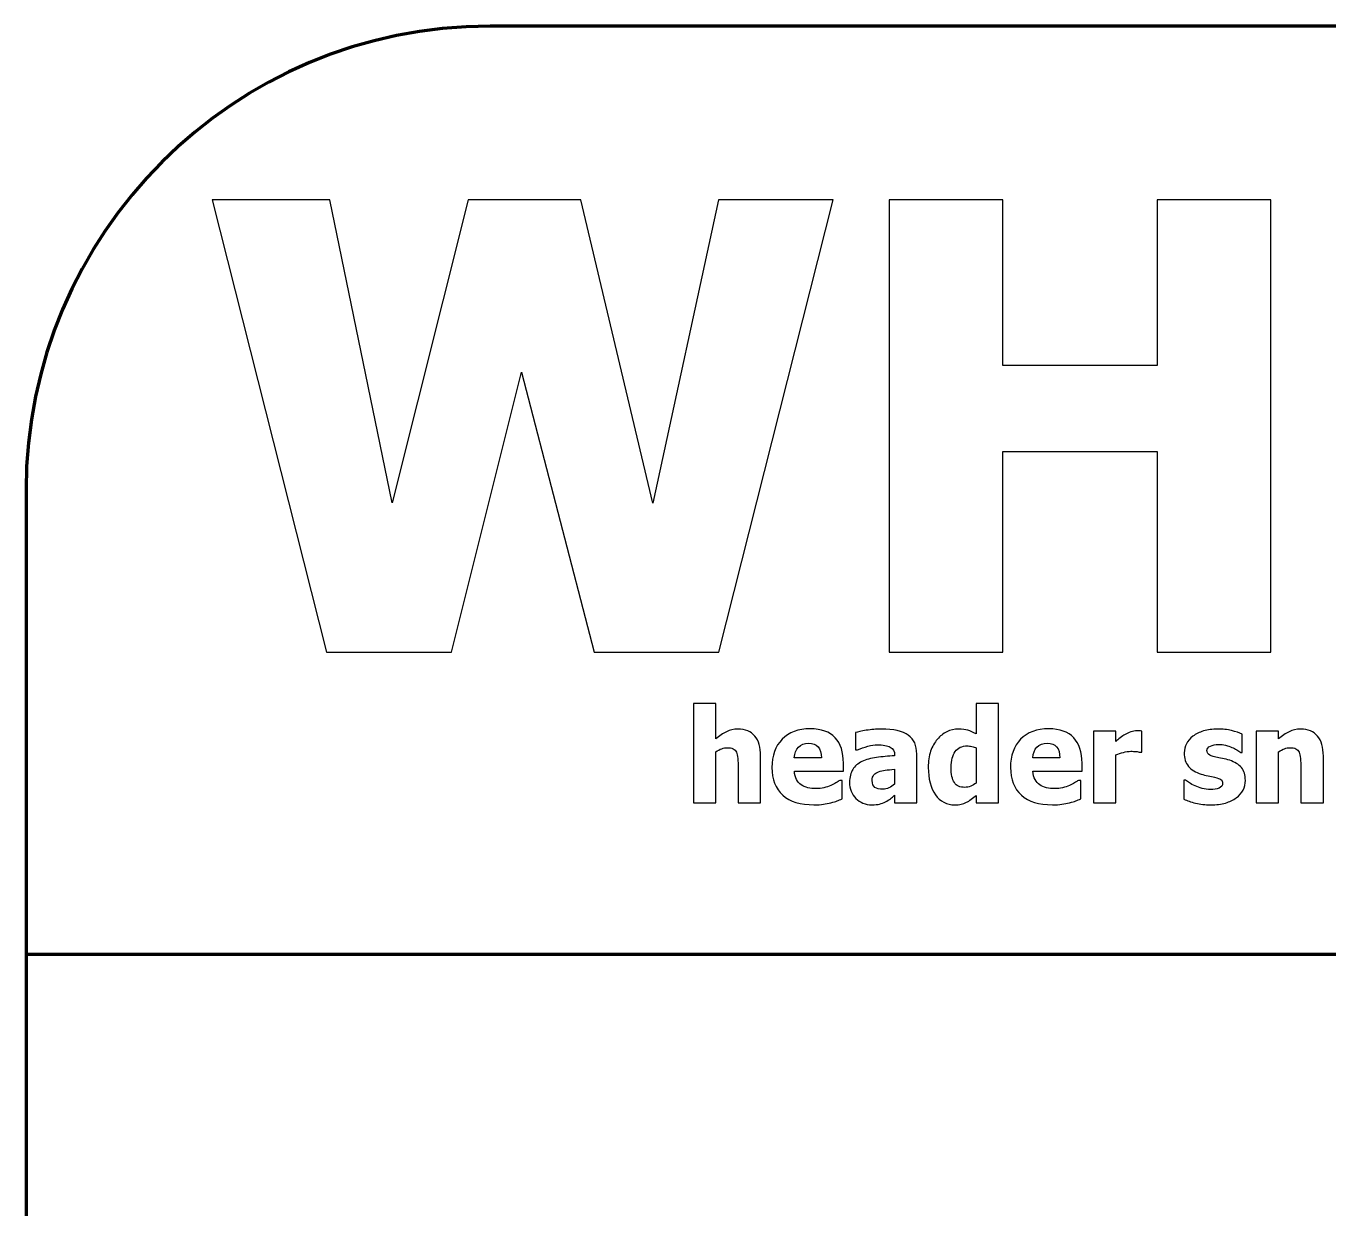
# Model space of a CAD drawing. Header units: centimetres. Extents: x -14.3 to 14.3, y -10 to 9.9.
# Drawn here: x -14.3 to -11.492, y 7.351 to 9.9 of the extents above; entities that cross this region are included whole.
import ezdxf

# ---------------------------------------------------------------- set-up
doc = ezdxf.new("R2010")
doc.units = ezdxf.units.CM
doc.header["$MEASUREMENT"] = 0
doc.layers.add('Layer 1', color=7, linetype='Continuous')

msp = doc.modelspace()

# ---------------------------------------------------------------- linework, layer by layer
at = {"layer": 'Layer 1', "color": 250, "lineweight": 70}
for points in [[(-14.3, -9), (-14.3, -9), (-14.3, 8.9), (-14.3, 8.9), (-14.3, 8.9), (-14.3, 9.45219), (-13.85219, 9.9), (-13.3, 9.9), (-13.3, 9.9), (-13.3, 9.9), (13.3, 9.9), (13.3, 9.9), (13.3, 9.9), (13.85219, 9.9), (14.3, 9.45219), (14.3, 8.9), (14.3, 8.9), (14.3, 8.9), (14.3, -9), (14.3, -9), (14.3, -9), (14.3, -9.55219), (13.85219, -10), (13.3, -10), (13.3, -10), (13.3, -10), (-13.3, -10), (-13.3, -10), (-13.3, -10), (-13.85219, -10), (-14.3, -9.55219), (-14.3, -9)], [(-9.3, 9.9), (-9.3, 9.9), (-9.3, 8.9), (-9.3, 8.9), (-9.3, 8.9), (-9.3, 8.34781), (-9.74781, 7.9), (-10.3, 7.9), (-10.3, 7.9), (-10.3, 7.9), (-14.3, 7.9), (-14.3, 7.9), (-14.3, 7.9), (-14.3, 7.9), (-14.3, 8.9), (-14.3, 8.9), (-14.3, 8.9), (-14.3, 8.9), (-14.3, 8.9), (-14.3, 8.9), (-14.3, 8.9), (-14.3, 9.45219), (-13.85219, 9.9), (-13.3, 9.9), (-13.3, 9.9), (-13.3, 9.9), (-10.3, 9.9), (-10.3, 9.9), (-10.3, 9.9), (-10.3, 9.9), (-9.3, 9.9), (-9.3, 9.9)]]:
    msp.add_open_spline(points, degree=3, knots=[0, 0, 0, 0, 0.125, 0.125, 0.125, 0.125, 0.25, 0.25, 0.25, 0.25, 0.375, 0.375, 0.375, 0.375, 0.5, 0.5, 0.5, 0.5, 0.625, 0.625, 0.625, 0.625, 0.75, 0.75, 0.75, 0.75, 0.875, 0.875, 0.875, 0.875, 1, 1, 1, 1], dxfattribs=at)
at = {"layer": 'Layer 1', "color": 7}
for points, knots in [([(-12.56047, 9.5258), (-12.56047, 9.5258), (-12.80713, 8.55121), (-12.80713, 8.55121), (-12.80713, 8.55121), (-12.80713, 8.55121), (-13.07569, 8.55121), (-13.07569, 8.55121), (-13.07569, 8.55121), (-13.07569, 8.55121), (-13.23209, 9.15402), (-13.23209, 9.15402), (-13.23209, 9.15402), (-13.23209, 9.15402), (-13.38335, 8.55121), (-13.38335, 8.55121), (-13.38335, 8.55121), (-13.38335, 8.55121), (-13.65236, 8.55121), (-13.65236, 8.55121), (-13.65236, 8.55121), (-13.65236, 8.55121), (-13.89902, 9.5258), (-13.89902, 9.5258), (-13.89902, 9.5258), (-13.89902, 9.5258), (-13.64498, 9.5258), (-13.64498, 9.5258), (-13.64498, 9.5258), (-13.64498, 9.5258), (-13.5107, 8.87272), (-13.5107, 8.87272), (-13.5107, 8.87272), (-13.5107, 8.87272), (-13.34715, 9.5258), (-13.34715, 9.5258), (-13.34715, 9.5258), (-13.34715, 9.5258), (-13.10429, 9.5258), (-13.10429, 9.5258), (-13.10429, 9.5258), (-13.10429, 9.5258), (-12.94923, 8.87183), (-12.94923, 8.87183), (-12.94923, 8.87183), (-12.94923, 8.87183), (-12.80803, 9.5258), (-12.80803, 9.5258), (-12.80803, 9.5258), (-12.80803, 9.5258), (-12.56047, 9.5258), (-12.56047, 9.5258)], [0, 0, 0, 0, 0.0769231, 0.0769231, 0.0769231, 0.0769231, 0.1538462, 0.1538462, 0.1538462, 0.1538462, 0.2307692, 0.2307692, 0.2307692, 0.2307692, 0.3076923, 0.3076923, 0.3076923, 0.3076923, 0.3846154, 0.3846154, 0.3846154, 0.3846154, 0.4615385, 0.4615385, 0.4615385, 0.4615385, 0.5384615, 0.5384615, 0.5384615, 0.5384615, 0.6153846, 0.6153846, 0.6153846, 0.6153846, 0.6923077, 0.6923077, 0.6923077, 0.6923077, 0.7692308, 0.7692308, 0.7692308, 0.7692308, 0.8461538, 0.8461538, 0.8461538, 0.8461538, 0.9230769, 0.9230769, 0.9230769, 0.9230769, 1, 1, 1, 1]), ([(-11.61716, 8.55121), (-11.61716, 8.55121), (-11.86204, 8.55121), (-11.86204, 8.55121), (-11.86204, 8.55121), (-11.86204, 8.55121), (-11.86204, 8.98309), (-11.86204, 8.98309), (-11.86204, 8.98309), (-11.86204, 8.98309), (-12.19517, 8.98309), (-12.19517, 8.98309), (-12.19517, 8.98309), (-12.19517, 8.98309), (-12.19517, 8.55121), (-12.19517, 8.55121), (-12.19517, 8.55121), (-12.19517, 8.55121), (-12.44004, 8.55121), (-12.44004, 8.55121), (-12.44004, 8.55121), (-12.44004, 8.55121), (-12.44004, 9.5258), (-12.44004, 9.5258), (-12.44004, 9.5258), (-12.44004, 9.5258), (-12.19517, 9.5258), (-12.19517, 9.5258), (-12.19517, 9.5258), (-12.19517, 9.5258), (-12.19517, 9.16898), (-12.19517, 9.16898), (-12.19517, 9.16898), (-12.19517, 9.16898), (-11.86204, 9.16898), (-11.86204, 9.16898), (-11.86204, 9.16898), (-11.86204, 9.16898), (-11.86204, 9.5258), (-11.86204, 9.5258), (-11.86204, 9.5258), (-11.86204, 9.5258), (-11.61716, 9.5258), (-11.61716, 9.5258), (-11.61716, 9.5258), (-11.61716, 9.5258), (-11.61716, 8.55121), (-11.61716, 8.55121)], [0, 0, 0, 0, 0.0833333, 0.0833333, 0.0833333, 0.0833333, 0.1666667, 0.1666667, 0.1666667, 0.1666667, 0.25, 0.25, 0.25, 0.25, 0.3333333, 0.3333333, 0.3333333, 0.3333333, 0.4166667, 0.4166667, 0.4166667, 0.4166667, 0.5, 0.5, 0.5, 0.5, 0.5833333, 0.5833333, 0.5833333, 0.5833333, 0.6666667, 0.6666667, 0.6666667, 0.6666667, 0.75, 0.75, 0.75, 0.75, 0.8333333, 0.8333333, 0.8333333, 0.8333333, 0.9166667, 0.9166667, 0.9166667, 0.9166667, 1, 1, 1, 1]), ([(-12.71692, 8.22621), (-12.71692, 8.22621), (-12.76541, 8.22621), (-12.76541, 8.22621), (-12.76541, 8.22621), (-12.76541, 8.22621), (-12.76541, 8.30297), (-12.76541, 8.30297), (-12.76541, 8.30297), (-12.76541, 8.30918), (-12.76565, 8.31544), (-12.76616, 8.32165), (-12.76616, 8.32165), (-12.76668, 8.32781), (-12.76762, 8.33242), (-12.76899, 8.33534), (-12.76899, 8.33534), (-12.77063, 8.33882), (-12.77303, 8.34131), (-12.77618, 8.34286), (-12.77618, 8.34286), (-12.77929, 8.34437), (-12.78347, 8.34512), (-12.7887, 8.34512), (-12.7887, 8.34512), (-12.79265, 8.34512), (-12.79664, 8.34437), (-12.80069, 8.34291), (-12.80069, 8.34291), (-12.80474, 8.34145), (-12.80906, 8.3391), (-12.81367, 8.3359), (-12.81367, 8.3359), (-12.81367, 8.3359), (-12.81367, 8.22621), (-12.81367, 8.22621), (-12.81367, 8.22621), (-12.81367, 8.22621), (-12.86188, 8.22621), (-12.86188, 8.22621), (-12.86188, 8.22621), (-12.86188, 8.22621), (-12.86188, 8.44065), (-12.86188, 8.44065), (-12.86188, 8.44065), (-12.86188, 8.44065), (-12.81367, 8.44065), (-12.81367, 8.44065), (-12.81367, 8.44065), (-12.81367, 8.44065), (-12.81367, 8.36389), (-12.81367, 8.36389), (-12.81367, 8.36389), (-12.80577, 8.37057), (-12.79806, 8.37583), (-12.79058, 8.3796), (-12.79058, 8.3796), (-12.7831, 8.38336), (-12.77482, 8.38524), (-12.76569, 8.38524), (-12.76569, 8.38524), (-12.74989, 8.38524), (-12.7378, 8.38026), (-12.72948, 8.37028), (-12.72948, 8.37028), (-12.7211, 8.36031), (-12.71692, 8.34587), (-12.71692, 8.32696), (-12.71692, 8.32696), (-12.71692, 8.32696), (-12.71692, 8.22621), (-12.71692, 8.22621)], [0, 0, 0, 0, 0.0555556, 0.0555556, 0.0555556, 0.0555556, 0.1111111, 0.1111111, 0.1111111, 0.1111111, 0.1666667, 0.1666667, 0.1666667, 0.1666667, 0.2222222, 0.2222222, 0.2222222, 0.2222222, 0.2777778, 0.2777778, 0.2777778, 0.2777778, 0.3333333, 0.3333333, 0.3333333, 0.3333333, 0.3888889, 0.3888889, 0.3888889, 0.3888889, 0.4444444, 0.4444444, 0.4444444, 0.4444444, 0.5, 0.5, 0.5, 0.5, 0.5555556, 0.5555556, 0.5555556, 0.5555556, 0.6111111, 0.6111111, 0.6111111, 0.6111111, 0.6666667, 0.6666667, 0.6666667, 0.6666667, 0.7222222, 0.7222222, 0.7222222, 0.7222222, 0.7777778, 0.7777778, 0.7777778, 0.7777778, 0.8333333, 0.8333333, 0.8333333, 0.8333333, 0.8888889, 0.8888889, 0.8888889, 0.8888889, 0.9444444, 0.9444444, 0.9444444, 0.9444444, 1, 1, 1, 1]), ([(-12.20402, 8.22621), (-12.20402, 8.22621), (-12.25224, 8.22621), (-12.25224, 8.22621), (-12.25224, 8.22621), (-12.25224, 8.22621), (-12.25224, 8.24234), (-12.25224, 8.24234), (-12.25224, 8.24234), (-12.25534, 8.23976), (-12.25892, 8.23703), (-12.26291, 8.23407), (-12.26291, 8.23407), (-12.26691, 8.23115), (-12.27044, 8.22894), (-12.27345, 8.22743), (-12.27345, 8.22743), (-12.27731, 8.2256), (-12.28112, 8.22423), (-12.28488, 8.22329), (-12.28488, 8.22329), (-12.28864, 8.2224), (-12.29316, 8.22193), (-12.29838, 8.22193), (-12.29838, 8.22193), (-12.31602, 8.22193), (-12.32999, 8.22922), (-12.34029, 8.24385), (-12.34029, 8.24385), (-12.35059, 8.25843), (-12.35572, 8.278), (-12.35572, 8.30241), (-12.35572, 8.30241), (-12.35572, 8.31591), (-12.35398, 8.32762), (-12.3505, 8.33755), (-12.3505, 8.33755), (-12.34697, 8.34747), (-12.34217, 8.35613), (-12.33601, 8.36346), (-12.33601, 8.36346), (-12.33041, 8.37019), (-12.32359, 8.37546), (-12.31564, 8.37936), (-12.31564, 8.37936), (-12.30765, 8.38327), (-12.29918, 8.38524), (-12.29029, 8.38524), (-12.29029, 8.38524), (-12.2822, 8.38524), (-12.27557, 8.38439), (-12.27035, 8.3827), (-12.27035, 8.3827), (-12.26517, 8.38101), (-12.2591, 8.37837), (-12.25224, 8.37475), (-12.25224, 8.37475), (-12.25224, 8.37475), (-12.25224, 8.44065), (-12.25224, 8.44065), (-12.25224, 8.44065), (-12.25224, 8.44065), (-12.20402, 8.44065), (-12.20402, 8.44065), (-12.20402, 8.44065), (-12.20402, 8.44065), (-12.20402, 8.22621), (-12.20402, 8.22621)], [0, 0, 0, 0, 0.0588235, 0.0588235, 0.0588235, 0.0588235, 0.1176471, 0.1176471, 0.1176471, 0.1176471, 0.1764706, 0.1764706, 0.1764706, 0.1764706, 0.2352941, 0.2352941, 0.2352941, 0.2352941, 0.2941176, 0.2941176, 0.2941176, 0.2941176, 0.3529412, 0.3529412, 0.3529412, 0.3529412, 0.4117647, 0.4117647, 0.4117647, 0.4117647, 0.4705882, 0.4705882, 0.4705882, 0.4705882, 0.5294118, 0.5294118, 0.5294118, 0.5294118, 0.5882353, 0.5882353, 0.5882353, 0.5882353, 0.6470588, 0.6470588, 0.6470588, 0.6470588, 0.7058824, 0.7058824, 0.7058824, 0.7058824, 0.7647059, 0.7647059, 0.7647059, 0.7647059, 0.8235294, 0.8235294, 0.8235294, 0.8235294, 0.8823529, 0.8823529, 0.8823529, 0.8823529, 0.9411765, 0.9411765, 0.9411765, 0.9411765, 1, 1, 1, 1]), ([(-12.602, 8.22207), (-12.63121, 8.22207), (-12.6536, 8.22903), (-12.66917, 8.243), (-12.66917, 8.243), (-12.68474, 8.25697), (-12.69255, 8.27687), (-12.69255, 8.30269), (-12.69255, 8.30269), (-12.69255, 8.32795), (-12.68531, 8.34813), (-12.67077, 8.36318), (-12.67077, 8.36318), (-12.65624, 8.37828), (-12.63597, 8.38581), (-12.60986, 8.38581), (-12.60986, 8.38581), (-12.58615, 8.38581), (-12.56833, 8.37941), (-12.55638, 8.36666), (-12.55638, 8.36666), (-12.54443, 8.35387), (-12.53846, 8.33557), (-12.53846, 8.31177), (-12.53846, 8.31177), (-12.53846, 8.31177), (-12.53846, 8.29441), (-12.53846, 8.29441), (-12.53846, 8.29441), (-12.53846, 8.29441), (-12.6442, 8.29441), (-12.6442, 8.29441), (-12.6442, 8.29441), (-12.64373, 8.28726), (-12.64222, 8.28124), (-12.63963, 8.27645), (-12.63963, 8.27645), (-12.63709, 8.2716), (-12.63366, 8.26779), (-12.62943, 8.26492), (-12.62943, 8.26492), (-12.62534, 8.26205), (-12.62049, 8.26003), (-12.61499, 8.25881), (-12.61499, 8.25881), (-12.60948, 8.25754), (-12.60346, 8.25692), (-12.59692, 8.25692), (-12.59692, 8.25692), (-12.59133, 8.25692), (-12.58578, 8.25754), (-12.58037, 8.25881), (-12.58037, 8.25881), (-12.57496, 8.26003), (-12.56997, 8.26168), (-12.5655, 8.2637), (-12.5655, 8.2637), (-12.56155, 8.26544), (-12.55788, 8.26732), (-12.55454, 8.26934), (-12.55454, 8.26934), (-12.55116, 8.27137), (-12.54843, 8.27315), (-12.54631, 8.2747), (-12.54631, 8.2747), (-12.54631, 8.2747), (-12.54123, 8.2747), (-12.54123, 8.2747), (-12.54123, 8.2747), (-12.54123, 8.2747), (-12.54123, 8.23486), (-12.54123, 8.23486), (-12.54123, 8.23486), (-12.54518, 8.23331), (-12.54881, 8.23185), (-12.55205, 8.23054), (-12.55205, 8.23054), (-12.5553, 8.22922), (-12.55981, 8.22786), (-12.5655, 8.22649), (-12.5655, 8.22649), (-12.57073, 8.22508), (-12.57613, 8.224), (-12.58169, 8.22325), (-12.58169, 8.22325), (-12.58724, 8.22245), (-12.59401, 8.22207), (-12.602, 8.22207)], [0, 0, 0, 0, 0.0454545, 0.0454545, 0.0454545, 0.0454545, 0.0909091, 0.0909091, 0.0909091, 0.0909091, 0.1363636, 0.1363636, 0.1363636, 0.1363636, 0.1818182, 0.1818182, 0.1818182, 0.1818182, 0.2272727, 0.2272727, 0.2272727, 0.2272727, 0.2727273, 0.2727273, 0.2727273, 0.2727273, 0.3181818, 0.3181818, 0.3181818, 0.3181818, 0.3636364, 0.3636364, 0.3636364, 0.3636364, 0.4090909, 0.4090909, 0.4090909, 0.4090909, 0.4545455, 0.4545455, 0.4545455, 0.4545455, 0.5, 0.5, 0.5, 0.5, 0.5454545, 0.5454545, 0.5454545, 0.5454545, 0.5909091, 0.5909091, 0.5909091, 0.5909091, 0.6363636, 0.6363636, 0.6363636, 0.6363636, 0.6818182, 0.6818182, 0.6818182, 0.6818182, 0.7272727, 0.7272727, 0.7272727, 0.7272727, 0.7727273, 0.7727273, 0.7727273, 0.7727273, 0.8181818, 0.8181818, 0.8181818, 0.8181818, 0.8636364, 0.8636364, 0.8636364, 0.8636364, 0.9090909, 0.9090909, 0.9090909, 0.9090909, 0.9545455, 0.9545455, 0.9545455, 0.9545455, 1, 1, 1, 1]), ([(-12.42835, 8.24263), (-12.43164, 8.23985), (-12.4346, 8.23736), (-12.43724, 8.23515), (-12.43724, 8.23515), (-12.43987, 8.23298), (-12.44335, 8.23077), (-12.44777, 8.22856), (-12.44777, 8.22856), (-12.4521, 8.22645), (-12.45629, 8.22485), (-12.46038, 8.22372), (-12.46038, 8.22372), (-12.46447, 8.22264), (-12.47021, 8.22207), (-12.47755, 8.22207), (-12.47755, 8.22207), (-12.49124, 8.22207), (-12.50262, 8.22668), (-12.51165, 8.23585), (-12.51165, 8.23585), (-12.52073, 8.24502), (-12.52524, 8.2566), (-12.52524, 8.27057), (-12.52524, 8.27057), (-12.52524, 8.28204), (-12.52294, 8.29136), (-12.51833, 8.29841), (-12.51833, 8.29841), (-12.51377, 8.30547), (-12.50713, 8.31111), (-12.49853, 8.3152), (-12.49853, 8.3152), (-12.48978, 8.31944), (-12.47933, 8.3224), (-12.4672, 8.32405), (-12.4672, 8.32405), (-12.45506, 8.32569), (-12.44203, 8.32696), (-12.42806, 8.3279), (-12.42806, 8.3279), (-12.42806, 8.3279), (-12.42806, 8.32875), (-12.42806, 8.32875), (-12.42806, 8.32875), (-12.42806, 8.33726), (-12.43122, 8.34319), (-12.43752, 8.34644), (-12.43752, 8.34644), (-12.44382, 8.34968), (-12.45328, 8.35133), (-12.46584, 8.35133), (-12.46584, 8.35133), (-12.47153, 8.35133), (-12.47821, 8.35029), (-12.48583, 8.34822), (-12.48583, 8.34822), (-12.49345, 8.34615), (-12.50092, 8.34352), (-12.50817, 8.34032), (-12.50817, 8.34032), (-12.50817, 8.34032), (-12.51231, 8.34032), (-12.51231, 8.34032), (-12.51231, 8.34032), (-12.51231, 8.34032), (-12.51231, 8.37767), (-12.51231, 8.37767), (-12.51231, 8.37767), (-12.50751, 8.37903), (-12.4998, 8.38068), (-12.48917, 8.38256), (-12.48917, 8.38256), (-12.47849, 8.38444), (-12.46772, 8.38538), (-12.4569, 8.38538), (-12.4569, 8.38538), (-12.43023, 8.38538), (-12.4108, 8.38096), (-12.39862, 8.37207), (-12.39862, 8.37207), (-12.38644, 8.36323), (-12.38037, 8.34968), (-12.38037, 8.33148), (-12.38037, 8.33148), (-12.38037, 8.33148), (-12.38037, 8.22621), (-12.38037, 8.22621), (-12.38037, 8.22621), (-12.38037, 8.22621), (-12.42835, 8.22621), (-12.42835, 8.22621), (-12.42835, 8.22621), (-12.42835, 8.22621), (-12.42835, 8.24263), (-12.42835, 8.24263)], [0, 0, 0, 0, 0.0416667, 0.0416667, 0.0416667, 0.0416667, 0.0833333, 0.0833333, 0.0833333, 0.0833333, 0.125, 0.125, 0.125, 0.125, 0.1666667, 0.1666667, 0.1666667, 0.1666667, 0.2083333, 0.2083333, 0.2083333, 0.2083333, 0.25, 0.25, 0.25, 0.25, 0.2916667, 0.2916667, 0.2916667, 0.2916667, 0.3333333, 0.3333333, 0.3333333, 0.3333333, 0.375, 0.375, 0.375, 0.375, 0.4166667, 0.4166667, 0.4166667, 0.4166667, 0.4583333, 0.4583333, 0.4583333, 0.4583333, 0.5, 0.5, 0.5, 0.5, 0.5416667, 0.5416667, 0.5416667, 0.5416667, 0.5833333, 0.5833333, 0.5833333, 0.5833333, 0.625, 0.625, 0.625, 0.625, 0.6666667, 0.6666667, 0.6666667, 0.6666667, 0.7083333, 0.7083333, 0.7083333, 0.7083333, 0.75, 0.75, 0.75, 0.75, 0.7916667, 0.7916667, 0.7916667, 0.7916667, 0.8333333, 0.8333333, 0.8333333, 0.8333333, 0.875, 0.875, 0.875, 0.875, 0.9166667, 0.9166667, 0.9166667, 0.9166667, 0.9583333, 0.9583333, 0.9583333, 0.9583333, 1, 1, 1, 1]), ([(-12.08784, 8.22207), (-12.11705, 8.22207), (-12.13944, 8.22903), (-12.15501, 8.243), (-12.15501, 8.243), (-12.17058, 8.25697), (-12.17839, 8.27687), (-12.17839, 8.30269), (-12.17839, 8.30269), (-12.17839, 8.32795), (-12.17115, 8.34813), (-12.15661, 8.36318), (-12.15661, 8.36318), (-12.14208, 8.37828), (-12.12181, 8.38581), (-12.0957, 8.38581), (-12.0957, 8.38581), (-12.07199, 8.38581), (-12.05417, 8.37941), (-12.04222, 8.36666), (-12.04222, 8.36666), (-12.03027, 8.35387), (-12.0243, 8.33557), (-12.0243, 8.31177), (-12.0243, 8.31177), (-12.0243, 8.31177), (-12.0243, 8.29441), (-12.0243, 8.29441), (-12.0243, 8.29441), (-12.0243, 8.29441), (-12.13004, 8.29441), (-12.13004, 8.29441), (-12.13004, 8.29441), (-12.12957, 8.28726), (-12.12806, 8.28124), (-12.12547, 8.27645), (-12.12547, 8.27645), (-12.12293, 8.2716), (-12.1195, 8.26779), (-12.11527, 8.26492), (-12.11527, 8.26492), (-12.11118, 8.26205), (-12.10633, 8.26003), (-12.10083, 8.25881), (-12.10083, 8.25881), (-12.09532, 8.25754), (-12.0893, 8.25692), (-12.08276, 8.25692), (-12.08276, 8.25692), (-12.07717, 8.25692), (-12.07162, 8.25754), (-12.06621, 8.25881), (-12.06621, 8.25881), (-12.0608, 8.26003), (-12.05581, 8.26168), (-12.05134, 8.2637), (-12.05134, 8.2637), (-12.04739, 8.26544), (-12.04372, 8.26732), (-12.04038, 8.26934), (-12.04038, 8.26934), (-12.037, 8.27137), (-12.03427, 8.27315), (-12.03215, 8.2747), (-12.03215, 8.2747), (-12.03215, 8.2747), (-12.02707, 8.2747), (-12.02707, 8.2747), (-12.02707, 8.2747), (-12.02707, 8.2747), (-12.02707, 8.23486), (-12.02707, 8.23486), (-12.02707, 8.23486), (-12.03102, 8.23331), (-12.03465, 8.23185), (-12.03789, 8.23054), (-12.03789, 8.23054), (-12.04114, 8.22922), (-12.04565, 8.22786), (-12.05134, 8.22649), (-12.05134, 8.22649), (-12.05657, 8.22508), (-12.06197, 8.224), (-12.06753, 8.22325), (-12.06753, 8.22325), (-12.07308, 8.22245), (-12.07985, 8.22207), (-12.08784, 8.22207)], [0, 0, 0, 0, 0.0454545, 0.0454545, 0.0454545, 0.0454545, 0.0909091, 0.0909091, 0.0909091, 0.0909091, 0.1363636, 0.1363636, 0.1363636, 0.1363636, 0.1818182, 0.1818182, 0.1818182, 0.1818182, 0.2272727, 0.2272727, 0.2272727, 0.2272727, 0.2727273, 0.2727273, 0.2727273, 0.2727273, 0.3181818, 0.3181818, 0.3181818, 0.3181818, 0.3636364, 0.3636364, 0.3636364, 0.3636364, 0.4090909, 0.4090909, 0.4090909, 0.4090909, 0.4545455, 0.4545455, 0.4545455, 0.4545455, 0.5, 0.5, 0.5, 0.5, 0.5454545, 0.5454545, 0.5454545, 0.5454545, 0.5909091, 0.5909091, 0.5909091, 0.5909091, 0.6363636, 0.6363636, 0.6363636, 0.6363636, 0.6818182, 0.6818182, 0.6818182, 0.6818182, 0.7272727, 0.7272727, 0.7272727, 0.7272727, 0.7727273, 0.7727273, 0.7727273, 0.7727273, 0.8181818, 0.8181818, 0.8181818, 0.8181818, 0.8636364, 0.8636364, 0.8636364, 0.8636364, 0.9090909, 0.9090909, 0.9090909, 0.9090909, 0.9545455, 0.9545455, 0.9545455, 0.9545455, 1, 1, 1, 1]), ([(-11.89556, 8.33538), (-11.89556, 8.33538), (-11.89956, 8.33538), (-11.89956, 8.33538), (-11.89956, 8.33538), (-11.90139, 8.33604), (-11.90407, 8.33651), (-11.90755, 8.33684), (-11.90755, 8.33684), (-11.91104, 8.33717), (-11.91489, 8.33731), (-11.91913, 8.33731), (-11.91913, 8.33731), (-11.92421, 8.33731), (-11.92947, 8.33656), (-11.93507, 8.3351), (-11.93507, 8.3351), (-11.94062, 8.33364), (-11.94603, 8.3319), (-11.95125, 8.32988), (-11.95125, 8.32988), (-11.95125, 8.32988), (-11.95125, 8.22621), (-11.95125, 8.22621), (-11.95125, 8.22621), (-11.95125, 8.22621), (-11.99946, 8.22621), (-11.99946, 8.22621), (-11.99946, 8.22621), (-11.99946, 8.22621), (-11.99946, 8.38096), (-11.99946, 8.38096), (-11.99946, 8.38096), (-11.99946, 8.38096), (-11.95125, 8.38096), (-11.95125, 8.38096), (-11.95125, 8.38096), (-11.95125, 8.38096), (-11.95125, 8.35881), (-11.95125, 8.35881), (-11.95125, 8.35881), (-11.94904, 8.36083), (-11.94598, 8.36337), (-11.94208, 8.36643), (-11.94208, 8.36643), (-11.93818, 8.36953), (-11.9346, 8.37198), (-11.9314, 8.37381), (-11.9314, 8.37381), (-11.92792, 8.37593), (-11.92383, 8.37772), (-11.91922, 8.37927), (-11.91922, 8.37927), (-11.91456, 8.38077), (-11.91019, 8.38153), (-11.90605, 8.38153), (-11.90605, 8.38153), (-11.9045, 8.38153), (-11.90271, 8.38148), (-11.90078, 8.38138), (-11.90078, 8.38138), (-11.89885, 8.38129), (-11.89711, 8.38115), (-11.89556, 8.38096), (-11.89556, 8.38096), (-11.89556, 8.38096), (-11.89556, 8.33538), (-11.89556, 8.33538)], [0, 0, 0, 0, 0.0588235, 0.0588235, 0.0588235, 0.0588235, 0.1176471, 0.1176471, 0.1176471, 0.1176471, 0.1764706, 0.1764706, 0.1764706, 0.1764706, 0.2352941, 0.2352941, 0.2352941, 0.2352941, 0.2941176, 0.2941176, 0.2941176, 0.2941176, 0.3529412, 0.3529412, 0.3529412, 0.3529412, 0.4117647, 0.4117647, 0.4117647, 0.4117647, 0.4705882, 0.4705882, 0.4705882, 0.4705882, 0.5294118, 0.5294118, 0.5294118, 0.5294118, 0.5882353, 0.5882353, 0.5882353, 0.5882353, 0.6470588, 0.6470588, 0.6470588, 0.6470588, 0.7058824, 0.7058824, 0.7058824, 0.7058824, 0.7647059, 0.7647059, 0.7647059, 0.7647059, 0.8235294, 0.8235294, 0.8235294, 0.8235294, 0.8823529, 0.8823529, 0.8823529, 0.8823529, 0.9411765, 0.9411765, 0.9411765, 0.9411765, 1, 1, 1, 1]), ([(-11.74725, 8.22193), (-11.75868, 8.22193), (-11.76946, 8.22315), (-11.77957, 8.22565), (-11.77957, 8.22565), (-11.78973, 8.22814), (-11.7981, 8.23101), (-11.80473, 8.23435), (-11.80473, 8.23435), (-11.80473, 8.23435), (-11.80473, 8.27513), (-11.80473, 8.27513), (-11.80473, 8.27513), (-11.80473, 8.27513), (-11.80073, 8.27513), (-11.80073, 8.27513), (-11.80073, 8.27513), (-11.79843, 8.27339), (-11.79584, 8.27146), (-11.79288, 8.26934), (-11.79288, 8.26934), (-11.78996, 8.26723), (-11.78587, 8.26502), (-11.7806, 8.26271), (-11.7806, 8.26271), (-11.77613, 8.26059), (-11.77105, 8.25881), (-11.76541, 8.25725), (-11.76541, 8.25725), (-11.75977, 8.25575), (-11.7536, 8.255), (-11.74702, 8.255), (-11.74702, 8.255), (-11.7402, 8.255), (-11.73422, 8.25603), (-11.729, 8.25815), (-11.729, 8.25815), (-11.72383, 8.26026), (-11.72124, 8.26365), (-11.72124, 8.26821), (-11.72124, 8.26821), (-11.72124, 8.27184), (-11.72242, 8.27452), (-11.72482, 8.27635), (-11.72482, 8.27635), (-11.72722, 8.27819), (-11.73183, 8.27997), (-11.73874, 8.28162), (-11.73874, 8.28162), (-11.74241, 8.28251), (-11.74707, 8.2835), (-11.75266, 8.28458), (-11.75266, 8.28458), (-11.75826, 8.28562), (-11.7632, 8.28684), (-11.76753, 8.2882), (-11.76753, 8.2882), (-11.77966, 8.29197), (-11.78874, 8.29756), (-11.79485, 8.30495), (-11.79485, 8.30495), (-11.80097, 8.31238), (-11.80403, 8.32207), (-11.80403, 8.33411), (-11.80403, 8.33411), (-11.80403, 8.34098), (-11.80243, 8.34752), (-11.79928, 8.35363), (-11.79928, 8.35363), (-11.79612, 8.3597), (-11.79147, 8.36516), (-11.78531, 8.36995), (-11.78531, 8.36995), (-11.77914, 8.37461), (-11.77152, 8.37837), (-11.76249, 8.3811), (-11.76249, 8.3811), (-11.75346, 8.38388), (-11.74326, 8.38524), (-11.73187, 8.38524), (-11.73187, 8.38524), (-11.72101, 8.38524), (-11.71104, 8.38416), (-11.70196, 8.382), (-11.70196, 8.382), (-11.69288, 8.37983), (-11.68521, 8.37724), (-11.67896, 8.37423), (-11.67896, 8.37423), (-11.67896, 8.37423), (-11.67896, 8.3351), (-11.67896, 8.3351), (-11.67896, 8.3351), (-11.67896, 8.3351), (-11.68281, 8.3351), (-11.68281, 8.3351), (-11.68281, 8.3351), (-11.68446, 8.33637), (-11.68709, 8.33811), (-11.69067, 8.34027), (-11.69067, 8.34027), (-11.69424, 8.34244), (-11.69772, 8.34427), (-11.70111, 8.34582), (-11.70111, 8.34582), (-11.70516, 8.34766), (-11.70967, 8.34921), (-11.7147, 8.35039), (-11.7147, 8.35039), (-11.71969, 8.35156), (-11.72482, 8.35217), (-11.73004, 8.35217), (-11.73004, 8.35217), (-11.737, 8.35217), (-11.74293, 8.351), (-11.74772, 8.3486), (-11.74772, 8.3486), (-11.75257, 8.3462), (-11.75497, 8.34305), (-11.75497, 8.33905), (-11.75497, 8.33905), (-11.75497, 8.33557), (-11.75379, 8.33284), (-11.75139, 8.33082), (-11.75139, 8.33082), (-11.74899, 8.3288), (-11.74382, 8.32682), (-11.73582, 8.32489), (-11.73582, 8.32489), (-11.73168, 8.32386), (-11.72693, 8.32287), (-11.72157, 8.32193), (-11.72157, 8.32193), (-11.71621, 8.32094), (-11.71104, 8.31962), (-11.70605, 8.31798), (-11.70605, 8.31798), (-11.69495, 8.3144), (-11.68653, 8.30914), (-11.68079, 8.30222), (-11.68079, 8.30222), (-11.67505, 8.29526), (-11.67218, 8.28604), (-11.67218, 8.27456), (-11.67218, 8.27456), (-11.67218, 8.26732), (-11.67388, 8.26041), (-11.67726, 8.25382), (-11.67726, 8.25382), (-11.6807, 8.24728), (-11.68549, 8.24173), (-11.69175, 8.23722), (-11.69175, 8.23722), (-11.69838, 8.23237), (-11.70614, 8.22861), (-11.71508, 8.22593), (-11.71508, 8.22593), (-11.72406, 8.22325), (-11.73479, 8.22193), (-11.74725, 8.22193)], [0, 0, 0, 0, 0.025, 0.025, 0.025, 0.025, 0.05, 0.05, 0.05, 0.05, 0.075, 0.075, 0.075, 0.075, 0.1, 0.1, 0.1, 0.1, 0.125, 0.125, 0.125, 0.125, 0.15, 0.15, 0.15, 0.15, 0.175, 0.175, 0.175, 0.175, 0.2, 0.2, 0.2, 0.2, 0.225, 0.225, 0.225, 0.225, 0.25, 0.25, 0.25, 0.25, 0.275, 0.275, 0.275, 0.275, 0.3, 0.3, 0.3, 0.3, 0.325, 0.325, 0.325, 0.325, 0.35, 0.35, 0.35, 0.35, 0.375, 0.375, 0.375, 0.375, 0.4, 0.4, 0.4, 0.4, 0.425, 0.425, 0.425, 0.425, 0.45, 0.45, 0.45, 0.45, 0.475, 0.475, 0.475, 0.475, 0.5, 0.5, 0.5, 0.5, 0.525, 0.525, 0.525, 0.525, 0.55, 0.55, 0.55, 0.55, 0.575, 0.575, 0.575, 0.575, 0.6, 0.6, 0.6, 0.6, 0.625, 0.625, 0.625, 0.625, 0.65, 0.65, 0.65, 0.65, 0.675, 0.675, 0.675, 0.675, 0.7, 0.7, 0.7, 0.7, 0.725, 0.725, 0.725, 0.725, 0.75, 0.75, 0.75, 0.75, 0.775, 0.775, 0.775, 0.775, 0.8, 0.8, 0.8, 0.8, 0.825, 0.825, 0.825, 0.825, 0.85, 0.85, 0.85, 0.85, 0.875, 0.875, 0.875, 0.875, 0.9, 0.9, 0.9, 0.9, 0.925, 0.925, 0.925, 0.925, 0.95, 0.95, 0.95, 0.95, 0.975, 0.975, 0.975, 0.975, 1, 1, 1, 1]), ([(-11.50417, 8.22621), (-11.50417, 8.22621), (-11.55266, 8.22621), (-11.55266, 8.22621), (-11.55266, 8.22621), (-11.55266, 8.22621), (-11.55266, 8.30297), (-11.55266, 8.30297), (-11.55266, 8.30297), (-11.55266, 8.30918), (-11.5529, 8.31544), (-11.55341, 8.32165), (-11.55341, 8.32165), (-11.55393, 8.32781), (-11.55487, 8.33242), (-11.55624, 8.33534), (-11.55624, 8.33534), (-11.55788, 8.33882), (-11.56028, 8.34131), (-11.56343, 8.34286), (-11.56343, 8.34286), (-11.56654, 8.34437), (-11.57072, 8.34512), (-11.57595, 8.34512), (-11.57595, 8.34512), (-11.5799, 8.34512), (-11.58389, 8.34437), (-11.58794, 8.34291), (-11.58794, 8.34291), (-11.59199, 8.34145), (-11.59631, 8.3391), (-11.60092, 8.3359), (-11.60092, 8.3359), (-11.60092, 8.3359), (-11.60092, 8.22621), (-11.60092, 8.22621), (-11.60092, 8.22621), (-11.60092, 8.22621), (-11.64913, 8.22621), (-11.64913, 8.22621), (-11.64913, 8.22621), (-11.64913, 8.22621), (-11.64913, 8.38096), (-11.64913, 8.38096), (-11.64913, 8.38096), (-11.64913, 8.38096), (-11.60092, 8.38096), (-11.60092, 8.38096), (-11.60092, 8.38096), (-11.60092, 8.38096), (-11.60092, 8.36389), (-11.60092, 8.36389), (-11.60092, 8.36389), (-11.59302, 8.37057), (-11.58531, 8.37583), (-11.57783, 8.3796), (-11.57783, 8.3796), (-11.57035, 8.38336), (-11.56207, 8.38524), (-11.55294, 8.38524), (-11.55294, 8.38524), (-11.53714, 8.38524), (-11.52505, 8.38026), (-11.51673, 8.37028), (-11.51673, 8.37028), (-11.50835, 8.36031), (-11.50417, 8.34587), (-11.50417, 8.32696), (-11.50417, 8.32696), (-11.50417, 8.32696), (-11.50417, 8.22621), (-11.50417, 8.22621)], [0, 0, 0, 0, 0.0555556, 0.0555556, 0.0555556, 0.0555556, 0.1111111, 0.1111111, 0.1111111, 0.1111111, 0.1666667, 0.1666667, 0.1666667, 0.1666667, 0.2222222, 0.2222222, 0.2222222, 0.2222222, 0.2777778, 0.2777778, 0.2777778, 0.2777778, 0.3333333, 0.3333333, 0.3333333, 0.3333333, 0.3888889, 0.3888889, 0.3888889, 0.3888889, 0.4444444, 0.4444444, 0.4444444, 0.4444444, 0.5, 0.5, 0.5, 0.5, 0.5555556, 0.5555556, 0.5555556, 0.5555556, 0.6111111, 0.6111111, 0.6111111, 0.6111111, 0.6666667, 0.6666667, 0.6666667, 0.6666667, 0.7222222, 0.7222222, 0.7222222, 0.7222222, 0.7777778, 0.7777778, 0.7777778, 0.7777778, 0.8333333, 0.8333333, 0.8333333, 0.8333333, 0.8888889, 0.8888889, 0.8888889, 0.8888889, 0.9444444, 0.9444444, 0.9444444, 0.9444444, 1, 1, 1, 1]), ([(-12.58601, 8.32348), (-12.58629, 8.33369), (-12.58865, 8.34145), (-12.59311, 8.34681), (-12.59311, 8.34681), (-12.59758, 8.35213), (-12.6044, 8.35481), (-12.61358, 8.35481), (-12.61358, 8.35481), (-12.62298, 8.35481), (-12.63027, 8.35199), (-12.63559, 8.34639), (-12.63559, 8.34639), (-12.64086, 8.34079), (-12.64377, 8.33312), (-12.64434, 8.32348), (-12.64434, 8.32348), (-12.64434, 8.32348), (-12.58601, 8.32348), (-12.58601, 8.32348)], [0, 0, 0, 0, 0.2, 0.2, 0.2, 0.2, 0.4, 0.4, 0.4, 0.4, 0.6, 0.6, 0.6, 0.6, 0.8, 0.8, 0.8, 0.8, 1, 1, 1, 1]), ([(-12.25224, 8.26892), (-12.25224, 8.26892), (-12.25224, 8.34484), (-12.25224, 8.34484), (-12.25224, 8.34484), (-12.25464, 8.34606), (-12.25774, 8.34705), (-12.2616, 8.3478), (-12.2616, 8.3478), (-12.26545, 8.3486), (-12.26875, 8.34898), (-12.27152, 8.34898), (-12.27152, 8.34898), (-12.28309, 8.34898), (-12.2918, 8.34493), (-12.29763, 8.33684), (-12.29763, 8.33684), (-12.30346, 8.32875), (-12.30638, 8.31746), (-12.30638, 8.30297), (-12.30638, 8.30297), (-12.30638, 8.28773), (-12.30407, 8.27668), (-12.29942, 8.26991), (-12.29942, 8.26991), (-12.29481, 8.26309), (-12.28728, 8.2597), (-12.27688, 8.2597), (-12.27688, 8.2597), (-12.27265, 8.2597), (-12.26842, 8.26055), (-12.26409, 8.26219), (-12.26409, 8.26219), (-12.25976, 8.26384), (-12.25581, 8.2661), (-12.25224, 8.26892)], [0, 0, 0, 0, 0.1111111, 0.1111111, 0.1111111, 0.1111111, 0.2222222, 0.2222222, 0.2222222, 0.2222222, 0.3333333, 0.3333333, 0.3333333, 0.3333333, 0.4444444, 0.4444444, 0.4444444, 0.4444444, 0.5555556, 0.5555556, 0.5555556, 0.5555556, 0.6666667, 0.6666667, 0.6666667, 0.6666667, 0.7777778, 0.7777778, 0.7777778, 0.7777778, 0.8888889, 0.8888889, 0.8888889, 0.8888889, 1, 1, 1, 1]), ([(-12.07185, 8.32348), (-12.07213, 8.33369), (-12.07449, 8.34145), (-12.07895, 8.34681), (-12.07895, 8.34681), (-12.08342, 8.35213), (-12.09024, 8.35481), (-12.09942, 8.35481), (-12.09942, 8.35481), (-12.10882, 8.35481), (-12.11611, 8.35199), (-12.12143, 8.34639), (-12.12143, 8.34639), (-12.1267, 8.34079), (-12.12961, 8.33312), (-12.13018, 8.32348), (-12.13018, 8.32348), (-12.13018, 8.32348), (-12.07185, 8.32348), (-12.07185, 8.32348)], [0, 0, 0, 0, 0.2, 0.2, 0.2, 0.2, 0.4, 0.4, 0.4, 0.4, 0.6, 0.6, 0.6, 0.6, 0.8, 0.8, 0.8, 0.8, 1, 1, 1, 1]), ([(-12.42835, 8.26657), (-12.42835, 8.26657), (-12.42835, 8.29883), (-12.42835, 8.29883), (-12.42835, 8.29883), (-12.43653, 8.29799), (-12.44316, 8.29728), (-12.4482, 8.29672), (-12.4482, 8.29672), (-12.45328, 8.29611), (-12.45822, 8.29493), (-12.46311, 8.29319), (-12.46311, 8.29319), (-12.46734, 8.29173), (-12.47059, 8.28947), (-12.47294, 8.28651), (-12.47294, 8.28651), (-12.47529, 8.2835), (-12.47647, 8.27955), (-12.47647, 8.27456), (-12.47647, 8.27456), (-12.47647, 8.26732), (-12.47449, 8.26233), (-12.47059, 8.25961), (-12.47059, 8.25961), (-12.46668, 8.25692), (-12.46094, 8.25556), (-12.45332, 8.25556), (-12.45332, 8.25556), (-12.44909, 8.25556), (-12.44476, 8.25655), (-12.44034, 8.25848), (-12.44034, 8.25848), (-12.43592, 8.26041), (-12.43192, 8.26309), (-12.42835, 8.26657)], [0, 0, 0, 0, 0.1111111, 0.1111111, 0.1111111, 0.1111111, 0.2222222, 0.2222222, 0.2222222, 0.2222222, 0.3333333, 0.3333333, 0.3333333, 0.3333333, 0.4444444, 0.4444444, 0.4444444, 0.4444444, 0.5555556, 0.5555556, 0.5555556, 0.5555556, 0.6666667, 0.6666667, 0.6666667, 0.6666667, 0.7777778, 0.7777778, 0.7777778, 0.7777778, 0.8888889, 0.8888889, 0.8888889, 0.8888889, 1, 1, 1, 1])]:
    msp.add_open_spline(points, degree=3, knots=knots, dxfattribs=at)

doc.saveas('drawing.dxf')
